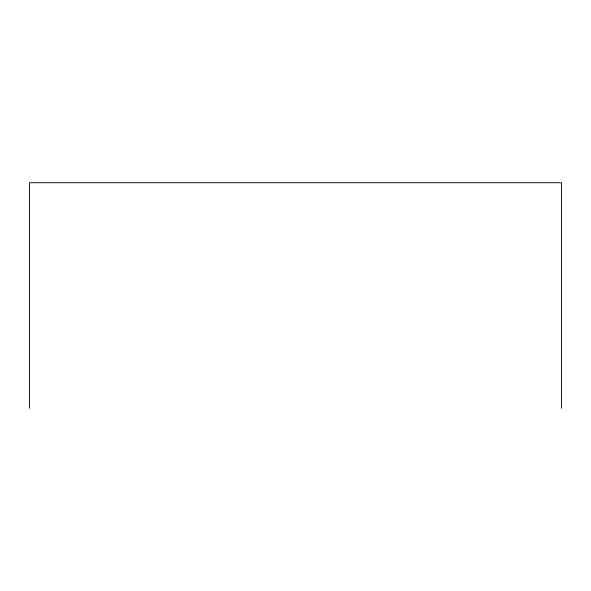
<?xml version="1.0" encoding="UTF-8"?>
<svg xmlns="http://www.w3.org/2000/svg" width="591" height="591" viewBox="0 0 591 591"><rect width="100%" height="100%" fill="white"/><g stroke="black" fill="none" stroke-linecap="round" stroke-linejoin="round"><path stroke-width="0.89" d="M561.45 408.263L561.45 182.737L29.55 182.737L29.55 408.263"/></g></svg>
